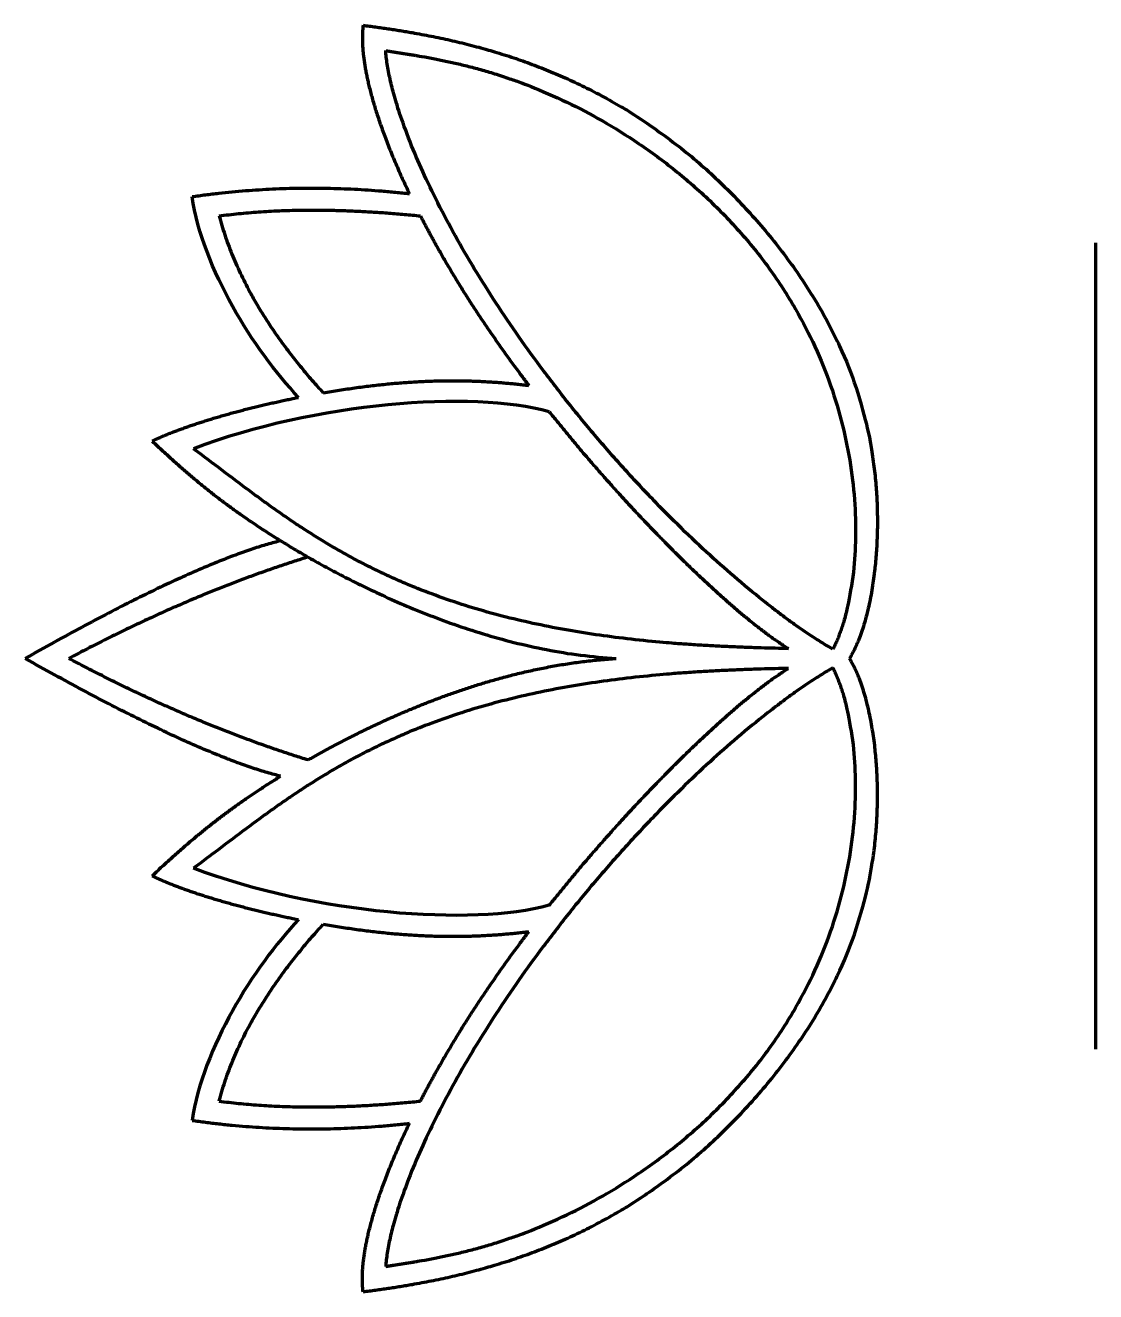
# Model space of a CAD drawing. Header units: millimetres. Extents: x -16.2 to 33.2, y -29.2 to 29.2.
import ezdxf

# ---------------------------------------------------------------- set-up
doc = ezdxf.new("R2010")
doc.units = ezdxf.units.MM

msp = doc.modelspace()

# ---------------------------------------------------------------- linework, layer by layer
at = {"lineweight": 106}
msp.add_line((33.25, -18.042), (33.25, 19.197), dxfattribs=at)
for points, degree in [([(-0.583, 29.234), (-0.759, 27.873), (-0.341, 25.926), (0.459, 23.743), (1.554, 21.46)], 4), ([(21.11, 0.433), (16.721, 2.913), (6.406, 11.767), (0.754, 23.479), (0.46, 28.067)], 4), ([(-8.486, 21.326), (-3.506, 22.042), (1.554, 21.46)], 2), ([(-3.566, 12.056), (-5.652, 14.277), (-7.968, 17.967), (-8.486, 21.326)], 3), ([(-7.233, 20.435), (-3.183, 20.974), (2.064, 20.434)], 2), ([(-7.233, 20.435), (-6.159, 16.363), (-2.428, 12.268)], 2), ([(8.014, 11.396), (4.417, 12.386), (-2.778, 11.812), (-8.423, 9.686)], 3), ([(-2.428, 12.268), (0.216, 12.726), (2.742, 12.947), (4.804, 12.874), (7.069, 12.611)], 4), ([(-10.325, 10.038), (-9.115, 10.625), (-7.354, 11.195), (-5.452, 11.681), (-3.566, 12.056)], 4), ([(8.014, 11.396), (10.657, 8.073), (13.705, 4.784), (16.914, 1.778), (19.057, 0.456)], 4), ([(-10.325, 10.038), (-6.032, 5.969), (-4.79, 5.93), (1.977, 0.533), (11.104, 0)], 4), ([(19.057, 0.456), (13.006, 0.6), (1.823, 0.954), (-2.752, 5.509), (-8.423, 9.686)], 4), ([(-4.394, 5.436), (-8.277, 4.48), (-16.185, 0)], 2), ([(-3.129, 4.684), (-8.455, 3.041), (-14.173, 0)], 2), ([(-3.129, -4.684), (-8.453, -3.037), (-14.173, 0)], 2), ([(-3.129, -4.684), (-0.774, -3.34), (2.251, -1.869), (6.358, -0.277), (11.104, 0)], 4), ([(-4.394, -5.436), (-8.268, -4.47), (-16.185, 0)], 2), ([(19.057, -0.456), (13.005, -0.599), (1.821, -0.96), (-2.754, -5.511), (-8.423, -9.686)], 4), ([(21.11, -0.433), (16.721, -2.913), (6.406, -11.767), (0.754, -23.479), (0.46, -28.067)], 4), ([(8.014, -11.396), (10.657, -8.073), (13.705, -4.784), (16.914, -1.778), (19.057, -0.456)], 4), ([(-10.325, -10.038), (-8.582, -8.386), (-7.342, -7.399), (-6.031, -6.447), (-4.394, -5.436)], 4), ([(8.014, -11.396), (4.417, -12.37), (-2.775, -11.807), (-8.423, -9.686)], 3), ([(-10.325, -10.038), (-9.115, -10.625), (-7.354, -11.195), (-5.452, -11.681), (-3.566, -12.056)], 4), ([(-3.566, -12.056), (-5.653, -14.272), (-7.974, -17.965), (-8.486, -21.326)], 3), ([(-7.233, -20.435), (-6.165, -16.365), (-2.428, -12.268)], 2), ([(-2.428, -12.268), (0.216, -12.726), (2.742, -12.947), (4.804, -12.874), (7.069, -12.611)], 4), ([(-7.233, -20.435), (-3.18, -20.976), (2.064, -20.434)], 2), ([(-8.486, -21.326), (-3.503, -22.037), (1.554, -21.46)], 2), ([(-0.583, -29.234), (-0.759, -27.873), (-0.341, -25.926), (0.459, -23.743), (1.554, -21.46)], 4)]:
    msp.add_open_spline(points, degree=degree, dxfattribs=at)
for points, knots in [([(-0.583, 29.234), (2.043, 28.903), (6.049, 28.14), (13.194, 25.734), (23.466, 13.966), (23.643, 6.36), (22.881, 1.596), (21.876, 0)], [0, 0, 0, 0, 0, 0.269821, 0.456988, 0.640396, 1, 1, 1, 1, 1]), ([(0.46, 28.067), (3.199, 27.634), (10.51, 26.72), (24.02, 17.416), (22.568, 3.179), (21.11, 0.433)], [0, 0, 0, 0, 0, 0.466241, 1, 1, 1, 1, 1]), ([(2.064, 20.434), (2.785, 19.035), (3.915, 17.076), (5.207, 15.117), (6.661, 13.148), (7.069, 12.611)], [0.305813, 0.305813, 0.305813, 0.305813, 0.305813, 0.4724115, 0.5347835, 0.5347835, 0.5347835, 0.5347835, 0.5347835]), ([(-0.583, -29.234), (2.044, -28.903), (6.05, -28.14), (13.196, -25.731), (23.47, -13.958), (23.652, -6.352), (22.885, -1.591), (21.876, 0)], [0, 0, 0, 0, 0, 0.269868, 0.457071, 0.6405, 1, 1, 1, 1, 1]), ([(0.46, -28.067), (3.199, -27.634), (10.51, -26.72), (24.02, -17.416), (22.568, -3.179), (21.11, -0.433)], [0, 0, 0, 0, 0, 0.466241, 1, 1, 1, 1, 1]), ([(2.064, -20.434), (2.785, -19.035), (3.915, -17.076), (5.207, -15.117), (6.661, -13.148), (7.069, -12.611)], [0.305813, 0.305813, 0.305813, 0.305813, 0.305813, 0.4724115, 0.5347835, 0.5347835, 0.5347835, 0.5347835, 0.5347835])]:
    msp.add_open_spline(points, degree=4, knots=knots, dxfattribs=at)

doc.saveas('drawing.dxf')
